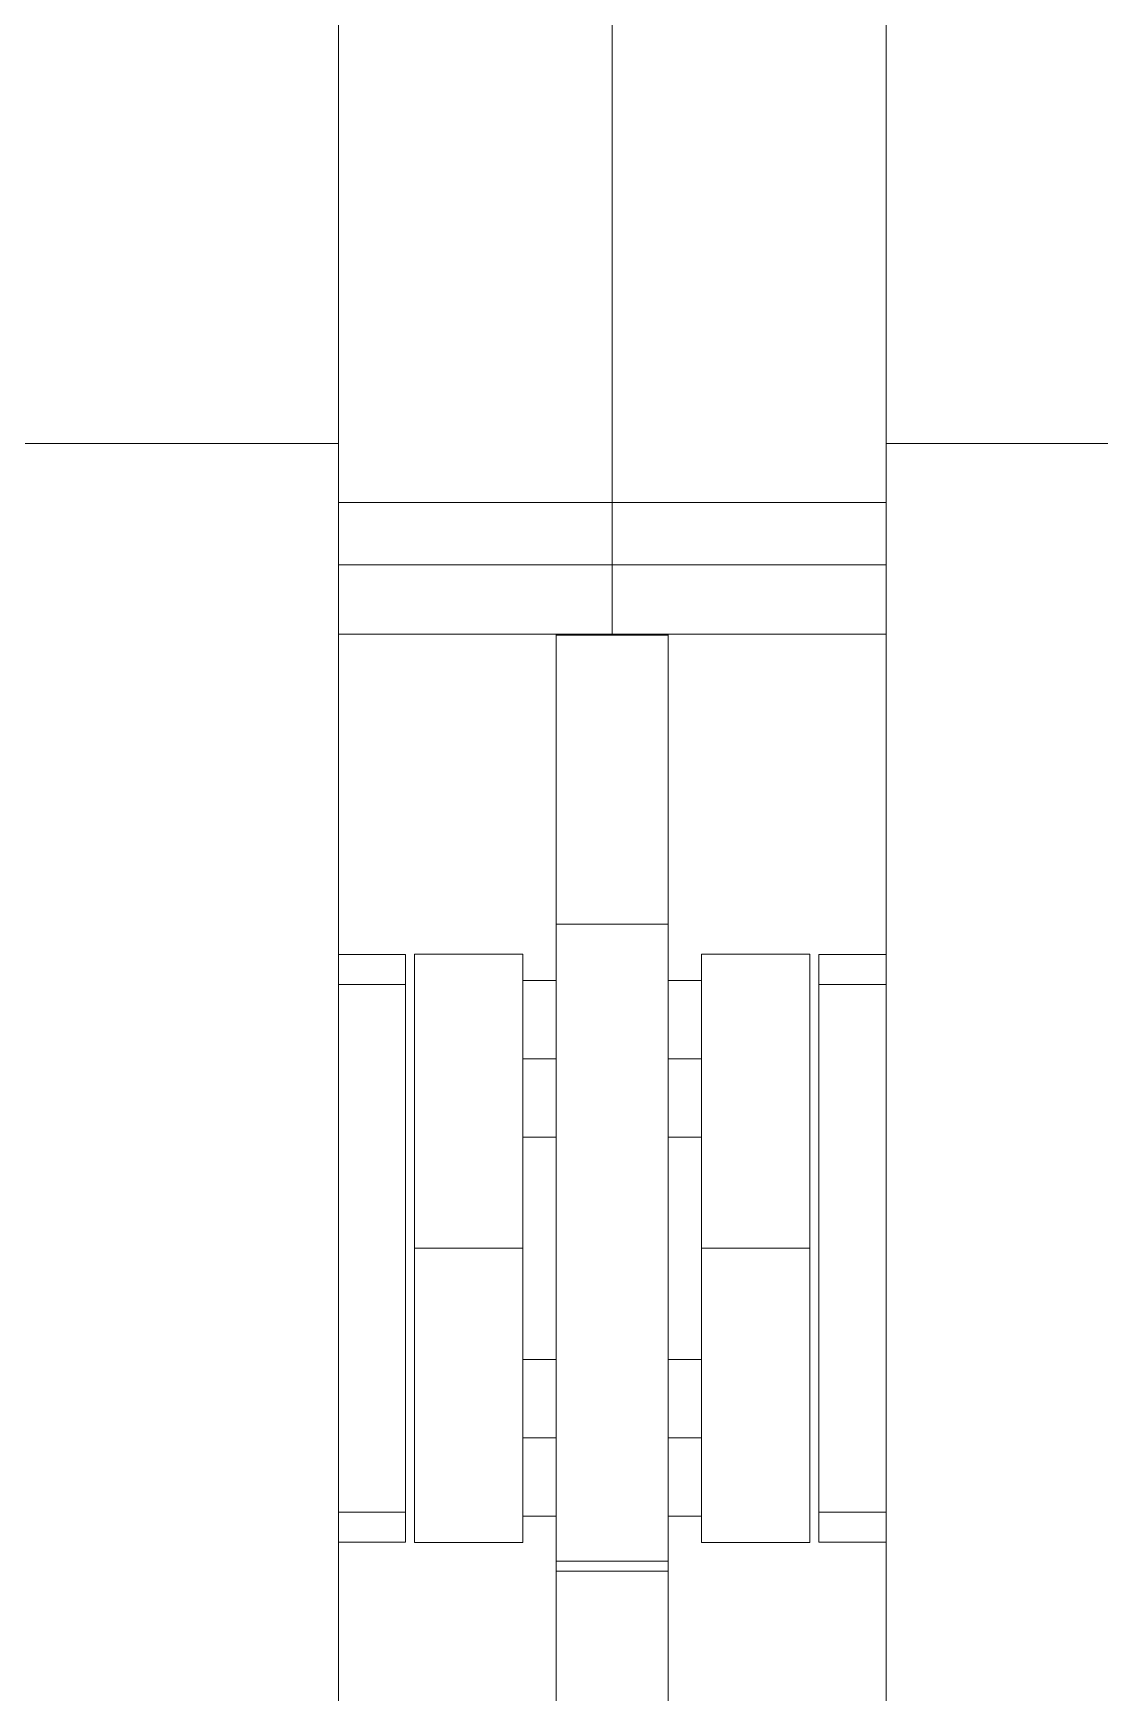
# Model space of a CAD drawing. Header units: millimetres. Extents: x -46169 to 237885, y -84465 to 18123.
# Drawn here: x 116037.9 to 116133.4, y -80615.1 to -80466.6 of the extents above; entities that cross this region are included whole.
import ezdxf

# ---------------------------------------------------------------- set-up
doc = ezdxf.new("R2010")
doc.units = ezdxf.units.MM
doc.header["$MEASUREMENT"] = 0
doc.linetypes.add('Wipeout_Contour', pattern=[1000, 0, -1000])
doc.layers.add('New_A-20-M_Floor_Slab', color=7, linetype='Continuous')
doc.layers.add('New_A-35-M_FFE_Fixed', color=7, linetype='Continuous')
doc.layers.add('New_A-35-M_FFE_Fixed_Pen_No__1', color=7, linetype='Continuous', lineweight=13)

# ---------------------------------------------------------------- blocks, each defined once
blk = doc.blocks.new('Section Elem_7_2', base_point=(64459.15, -84332.61))
at = {"color": 254, "linetype": 'Wipeout_Contour', "lineweight": 0, "ltscale": 2260799.357389197}
blk.add_wipeout([(116065.23, -80601.62), (116065.23, -80615.11), (116084.73, -80615.11), (116084.73, -80599.29), (116081.73, -80599.29), (116081.73, -80601.65), (116072.05, -80601.65), (116072.05, -80549.01), (116081.73, -80549.01), (116081.73, -80551.38), (116084.73, -80551.38), (116084.73, -80520.4), (116065.23, -80520.4), (116065.23, -80549.04), (116071.23, -80549.04), (116071.23, -80601.62)], dxfattribs=at).dxf.layer = 'New_A-20-M_Floor_Slab'
at = {"color": 254, "linetype": 'Wipeout_Contour', "lineweight": 0, "ltscale": 565271.187154}
blk.add_wipeout([(116097.73, -80565.38), (116094.73, -80565.38), (116094.73, -80585.29), (116097.73, -80585.29)], dxfattribs=at).dxf.layer = 'New_A-20-M_Floor_Slab'
at = {"color": 254, "linetype": 'Wipeout_Contour', "lineweight": 0, "ltscale": 2261165.874313454}
blk.add_wipeout([(116094.73, -80520.4), (116094.73, -80551.38), (116097.73, -80551.38), (116097.73, -80549.01), (116107.42, -80549.01), (116107.42, -80601.65), (116097.73, -80601.65), (116097.73, -80599.29), (116094.73, -80599.29), (116094.73, -80615.11), (116114.23, -80615.11), (116114.23, -80601.62), (116108.23, -80601.62), (116108.23, -80549.04), (116114.23, -80549.04), (116114.23, -80520.4)], dxfattribs=at).dxf.layer = 'New_A-20-M_Floor_Slab'
at = {"color": 254, "linetype": 'Wipeout_Contour', "lineweight": 0, "ltscale": 565228.468243}
blk.add_wipeout([(116081.73, -80565.38), (116081.73, -80585.29), (116084.73, -80585.29), (116084.73, -80565.38)], dxfattribs=at).dxf.layer = 'New_A-20-M_Floor_Slab'
blk = doc.blocks.new('Section Elem_11_2', base_point=(64459.15, -84332.61))
at = {"color": 254, "linetype": 'Wipeout_Contour', "lineweight": 0, "ltscale": 848808.046968}
blk.add_wipeout([(116114.23, -80346.96), (116114.23, -80503.33), (116144.23, -80503.33), (116585.23, -80503.33), (116615.23, -80503.33), (116615.23, -80346.96)], dxfattribs=at).dxf.layer = 'New_A-35-M_FFE_Fixed'
at = {"color": 254, "linetype": 'Wipeout_Contour', "lineweight": 0, "ltscale": 565130.70492}
blk.add_wipeout([(116094.73, -80525.7), (116094.73, -80520.48), (116084.73, -80520.48), (116084.73, -80525.7)], dxfattribs=at).dxf.layer = 'New_A-35-M_FFE_Fixed'
at = {"color": 254, "linetype": 'Wipeout_Contour', "lineweight": 0, "ltscale": 565189.795772}
blk.add_wipeout([(116094.73, -80549.83), (116094.73, -80548.19), (116084.73, -80548.19), (116084.73, -80549.83)], dxfattribs=at).dxf.layer = 'New_A-35-M_FFE_Fixed'
at = {"color": 254, "linetype": 'Wipeout_Contour', "lineweight": 0, "ltscale": 565234.297584}
blk.add_wipeout([(116097.73, -80551.02), (116107.42, -80551.02), (116107.42, -80549.01), (116097.73, -80549.01)], dxfattribs=at).dxf.layer = 'New_A-35-M_FFE_Fixed'
at = {"color": 254, "linetype": 'Wipeout_Contour', "lineweight": 0, "ltscale": 565264.170904}
blk.add_wipeout([(116108.23, -80551.72), (116114.23, -80551.72), (116114.23, -80549.56), (116108.23, -80549.56)], dxfattribs=at).dxf.layer = 'New_A-35-M_FFE_Fixed'
at = {"color": 254, "linetype": 'Wipeout_Contour', "lineweight": 0, "ltscale": 565209.330655}
blk.add_wipeout([(116094.73, -80561.63), (116094.73, -80553.51), (116084.73, -80553.51), (116084.73, -80561.63)], dxfattribs=at).dxf.layer = 'New_A-35-M_FFE_Fixed'
at = {"color": 254, "linetype": 'Wipeout_Contour', "lineweight": 0, "ltscale": 565280.546819}
blk.add_wipeout([(116097.73, -80565.26), (116097.73, -80575.33), (116107.42, -80575.33), (116107.42, -80565.26)], dxfattribs=at).dxf.layer = 'New_A-35-M_FFE_Fixed'
at = {"color": 254, "linetype": 'Wipeout_Contour', "lineweight": 0, "ltscale": 565349.777732}
blk.add_wipeout([(116107.42, -80599.65), (116097.73, -80599.65), (116097.73, -80601.65), (116107.42, -80601.65)], dxfattribs=at).dxf.layer = 'New_A-35-M_FFE_Fixed'
at = {"color": 254, "linetype": 'Wipeout_Contour', "lineweight": 0, "ltscale": 565379.847945}
blk.add_wipeout([(116114.23, -80601.11), (116108.23, -80601.11), (116108.23, -80601.62), (116114.23, -80601.62)], dxfattribs=at).dxf.layer = 'New_A-35-M_FFE_Fixed'
at = {"color": 254, "linetype": 'Wipeout_Contour', "lineweight": 0, "ltscale": 565314.71326}
blk.add_wipeout([(116084.73, -80603.32), (116084.73, -80604.23), (116094.73, -80604.23), (116094.73, -80603.32)], dxfattribs=at).dxf.layer = 'New_A-35-M_FFE_Fixed'
at = {"color": 254, "linetype": 'Wipeout_Contour', "lineweight": 0, "ltscale": 565322.120168}
blk.add_wipeout([(116094.73, -80607.94), (116094.73, -80606.1), (116084.73, -80606.1), (116084.73, -80607.94)], dxfattribs=at).dxf.layer = 'New_A-35-M_FFE_Fixed'
at = {"color": 254, "linetype": 'Wipeout_Contour', "lineweight": 0, "ltscale": 565334.362645}
blk.add_wipeout([(116094.73, -80611.52), (116084.73, -80611.52), (116084.73, -80613.26), (116094.73, -80613.26)], dxfattribs=at).dxf.layer = 'New_A-35-M_FFE_Fixed'
at = {"color": 254, "linetype": 'Wipeout_Contour', "lineweight": 0, "ltscale": 565342.142939}
blk.add_wipeout([(116094.73, -80616.64), (116094.73, -80614.96), (116084.73, -80614.96), (116084.73, -80616.64)], dxfattribs=at).dxf.layer = 'New_A-35-M_FFE_Fixed'
at = {"layer": 'New_A-35-M_FFE_Fixed_Pen_No__1', "linetype": 'Continuous'}
for p, q in [((116107.42, -80549.01), (116097.73, -80549.01)), ((116107.42, -80601.65), (116097.73, -80601.65))]:
    blk.add_line(p, q, dxfattribs=at)
at = {"color": 254, "linetype": 'Wipeout_Contour', "lineweight": 0, "ltscale": 565066.09938}
blk.add_wipeout([(116114.23, -80473.58), (116089.73, -80473.58), (116089.73, -80480.58), (116114.23, -80480.58)], dxfattribs=at).dxf.layer = 'New_A-35-M_FFE_Fixed'
at = {"color": 254, "linetype": 'Wipeout_Contour', "lineweight": 0, "ltscale": 565098.060009}
blk.add_wipeout([(116089.73, -80494.61), (116114.23, -80494.61), (116114.23, -80487.59), (116089.73, -80487.59)], dxfattribs=at).dxf.layer = 'New_A-35-M_FFE_Fixed'
at = {"color": 254, "linetype": 'Wipeout_Contour', "lineweight": 0, "ltscale": 706405.519079}
blk.add_wipeout([(116089.73, -80520.4), (116084.73, -80520.4), (116084.73, -80520.48), (116094.73, -80520.48), (116094.73, -80520.4)], dxfattribs=at).dxf.layer = 'New_A-35-M_FFE_Fixed'
at = {"color": 254, "linetype": 'Wipeout_Contour', "lineweight": 0, "ltscale": 565142.273589}
blk.add_wipeout([(116094.73, -80525.7), (116084.73, -80525.7), (116084.73, -80530.63), (116094.73, -80530.63)], dxfattribs=at).dxf.layer = 'New_A-35-M_FFE_Fixed'
at = {"color": 254, "linetype": 'Wipeout_Contour', "lineweight": 0, "ltscale": 565261.122427}
blk.add_wipeout([(116114.23, -80549.04), (116108.23, -80549.04), (116108.23, -80549.56), (116114.23, -80549.56)], dxfattribs=at).dxf.layer = 'New_A-35-M_FFE_Fixed'
at = {"color": 254, "linetype": 'Wipeout_Contour', "lineweight": 0, "ltscale": 565243.086343}
blk.add_wipeout([(116097.73, -80556.72), (116107.42, -80556.72), (116107.42, -80551.02), (116097.73, -80551.02)], dxfattribs=at).dxf.layer = 'New_A-35-M_FFE_Fixed'
at = {"color": 254, "linetype": 'Wipeout_Contour', "lineweight": 0, "ltscale": 565229.845709}
blk.add_wipeout([(116094.73, -80571.51), (116094.73, -80561.63), (116084.73, -80561.63), (116084.73, -80571.51)], dxfattribs=at).dxf.layer = 'New_A-35-M_FFE_Fixed'
at = {"color": 254, "linetype": 'Wipeout_Contour', "lineweight": 0, "ltscale": 565340.985686}
blk.add_wipeout([(116107.42, -80593.94), (116097.73, -80593.94), (116097.73, -80599.65), (116107.42, -80599.65)], dxfattribs=at).dxf.layer = 'New_A-35-M_FFE_Fixed'
at = {"color": 254, "linetype": 'Wipeout_Contour', "lineweight": 0, "ltscale": 565308.588609}
blk.add_wipeout([(116094.73, -80598.86), (116084.73, -80598.86), (116084.73, -80603.32), (116094.73, -80603.32)], dxfattribs=at).dxf.layer = 'New_A-35-M_FFE_Fixed'
at = {"color": 254, "linetype": 'Wipeout_Contour', "lineweight": 0, "ltscale": 565376.798203}
blk.add_wipeout([(116114.23, -80598.94), (116108.23, -80598.94), (116108.23, -80601.11), (116114.23, -80601.11)], dxfattribs=at).dxf.layer = 'New_A-35-M_FFE_Fixed'
at = {"color": 254, "linetype": 'Wipeout_Contour', "lineweight": 0, "ltscale": 565317.886995}
blk.add_wipeout([(116094.73, -80604.23), (116084.73, -80604.23), (116084.73, -80606.1), (116094.73, -80606.1)], dxfattribs=at).dxf.layer = 'New_A-35-M_FFE_Fixed'
at = {"color": 254, "linetype": 'Wipeout_Contour', "lineweight": 0, "ltscale": 565330.358043}
blk.add_wipeout([(116084.73, -80611.52), (116094.73, -80611.52), (116094.73, -80609.75), (116084.73, -80609.75)], dxfattribs=at).dxf.layer = 'New_A-35-M_FFE_Fixed'
at = {"color": 254, "linetype": 'Wipeout_Contour', "lineweight": 0, "ltscale": 565338.29096}
blk.add_wipeout([(116084.73, -80614.96), (116094.73, -80614.96), (116094.73, -80613.26), (116084.73, -80613.26)], dxfattribs=at).dxf.layer = 'New_A-35-M_FFE_Fixed'
at = {"layer": 'New_A-35-M_FFE_Fixed_Pen_No__1', "linetype": 'Continuous'}
for p, q in [((116107.42, -80551.02), (116107.42, -80549.01)), ((116108.23, -80549.56), (116108.23, -80549.04)), ((116107.42, -80601.65), (116107.42, -80599.65)), ((116108.23, -80601.62), (116108.23, -80601.11))]:
    blk.add_line(p, q, dxfattribs=at)
at = {"color": 254, "linetype": 'Wipeout_Contour', "lineweight": 0, "ltscale": 565050.200706}
blk.add_wipeout([(116089.73, -80466.62), (116089.73, -80473.58), (116114.23, -80473.58), (116114.23, -80466.62)], dxfattribs=at).dxf.layer = 'New_A-35-M_FFE_Fixed'
at = {"color": 254, "linetype": 'Wipeout_Contour', "lineweight": 0, "ltscale": 565082.064082}
blk.add_wipeout([(116089.73, -80480.58), (116089.73, -80487.59), (116114.23, -80487.59), (116114.23, -80480.58)], dxfattribs=at).dxf.layer = 'New_A-35-M_FFE_Fixed'
at = {"color": 254, "linetype": 'Wipeout_Contour', "lineweight": 0, "ltscale": 565114.05231}
blk.add_wipeout([(116089.73, -80501.63), (116114.23, -80501.63), (116114.23, -80494.61), (116089.73, -80494.61)], dxfattribs=at).dxf.layer = 'New_A-35-M_FFE_Fixed'
at = {"color": 254, "linetype": 'Wipeout_Contour', "lineweight": 0, "ltscale": 565152.980427}
blk.add_wipeout([(116094.73, -80535.1), (116094.73, -80530.63), (116084.73, -80530.63), (116084.73, -80535.1)], dxfattribs=at).dxf.layer = 'New_A-35-M_FFE_Fixed'
at = {"color": 254, "linetype": 'Wipeout_Contour', "lineweight": 0, "ltscale": 565217.163601}
blk.add_wipeout([(116094.73, -80551.38), (116094.73, -80551.91), (116097.73, -80551.91), (116097.73, -80551.38)], dxfattribs=at).dxf.layer = 'New_A-35-M_FFE_Fixed'
at = {"color": 254, "linetype": 'Wipeout_Contour', "lineweight": 0, "ltscale": 565320.484192}
blk.add_wipeout([(116108.23, -80551.72), (116108.23, -80598.94), (116114.23, -80598.94), (116114.23, -80551.72)], dxfattribs=at).dxf.layer = 'New_A-35-M_FFE_Fixed'
at = {"color": 254, "linetype": 'Wipeout_Contour', "lineweight": 0, "ltscale": 565259.326559}
blk.add_wipeout([(116097.73, -80556.72), (116097.73, -80565.26), (116107.42, -80565.26), (116107.42, -80556.72)], dxfattribs=at).dxf.layer = 'New_A-35-M_FFE_Fixed'
at = {"color": 254, "linetype": 'Wipeout_Contour', "lineweight": 0, "ltscale": 565252.918854}
blk.add_wipeout([(116094.73, -80581.87), (116094.73, -80571.51), (116084.73, -80571.51), (116084.73, -80581.87)], dxfattribs=at).dxf.layer = 'New_A-35-M_FFE_Fixed'
at = {"color": 254, "linetype": 'Wipeout_Contour', "lineweight": 0, "ltscale": 565324.740808}
blk.add_wipeout([(116097.73, -80585.4), (116097.73, -80593.94), (116107.42, -80593.94), (116107.42, -80585.4)], dxfattribs=at).dxf.layer = 'New_A-35-M_FFE_Fixed'
at = {"color": 254, "linetype": 'Wipeout_Contour', "lineweight": 0, "ltscale": 565294.981823}
blk.add_wipeout([(116084.73, -80598.86), (116094.73, -80598.86), (116094.73, -80591.39), (116084.73, -80591.39)], dxfattribs=at).dxf.layer = 'New_A-35-M_FFE_Fixed'
at = {"color": 254, "linetype": 'Wipeout_Contour', "lineweight": 0, "ltscale": 565326.277201}
blk.add_wipeout([(116094.73, -80607.94), (116084.73, -80607.94), (116084.73, -80609.75), (116094.73, -80609.75)], dxfattribs=at).dxf.layer = 'New_A-35-M_FFE_Fixed'
at = {"layer": 'New_A-35-M_FFE_Fixed_Pen_No__1', "linetype": 'Continuous'}
for p, q in [((116097.73, -80551.02), (116097.73, -80549.01)), ((116108.23, -80551.72), (116108.23, -80549.56)), ((116107.42, -80556.72), (116107.42, -80551.02)), ((116108.23, -80598.94), (116108.23, -80551.72)), ((116107.42, -80565.26), (116107.42, -80556.72)), ((116107.42, -80599.65), (116107.42, -80593.94)), ((116108.23, -80601.11), (116108.23, -80598.94))]:
    blk.add_line(p, q, dxfattribs=at)
at = {"color": 254, "linetype": 'Wipeout_Contour', "lineweight": 0, "ltscale": 565379.683616}
blk.add_wipeout([(116114.23, -80503.33), (116114.23, -80647.33), (116144.23, -80647.33), (116144.23, -80503.33)], dxfattribs=at).dxf.layer = 'New_A-35-M_FFE_Fixed'
at = {"color": 254, "linetype": 'Wipeout_Contour', "lineweight": 0, "ltscale": 565162.483125}
blk.add_wipeout([(116094.73, -80535.1), (116084.73, -80535.1), (116084.73, -80538.96), (116094.73, -80538.96)], dxfattribs=at).dxf.layer = 'New_A-35-M_FFE_Fixed'
at = {"color": 254, "linetype": 'Wipeout_Contour', "lineweight": 0, "ltscale": 565219.501144}
blk.add_wipeout([(116094.73, -80551.91), (116094.73, -80553.43), (116097.73, -80553.43), (116097.73, -80551.91)], dxfattribs=at).dxf.layer = 'New_A-35-M_FFE_Fixed'
at = {"color": 254, "linetype": 'Wipeout_Contour', "lineweight": 0, "ltscale": 565235.572597}
blk.add_wipeout([(116094.73, -80561.05), (116097.73, -80561.05), (116097.73, -80558.38), (116094.73, -80558.38)], dxfattribs=at).dxf.layer = 'New_A-35-M_FFE_Fixed'
at = {"color": 254, "linetype": 'Wipeout_Contour', "lineweight": 0, "ltscale": 706560.909679}
blk.add_wipeout([(116094.73, -80565.38), (116097.73, -80565.38), (116097.73, -80565.26), (116097.73, -80564.84), (116094.73, -80564.84)], dxfattribs=at).dxf.layer = 'New_A-35-M_FFE_Fixed'
at = {"color": 254, "linetype": 'Wipeout_Contour', "lineweight": 0, "ltscale": 565303.517249}
blk.add_wipeout([(116097.73, -80575.33), (116097.73, -80585.4), (116107.42, -80585.4), (116107.42, -80575.33)], dxfattribs=at).dxf.layer = 'New_A-35-M_FFE_Fixed'
at = {"color": 254, "linetype": 'Wipeout_Contour', "lineweight": 0, "ltscale": 565275.598268}
blk.add_wipeout([(116084.73, -80591.39), (116094.73, -80591.39), (116094.73, -80581.87), (116084.73, -80581.87)], dxfattribs=at).dxf.layer = 'New_A-35-M_FFE_Fixed'
at = {"color": 254, "linetype": 'Wipeout_Contour', "lineweight": 0, "ltscale": 706642.211965}
blk.add_wipeout([(116097.73, -80592.29), (116094.73, -80592.29), (116094.73, -80594.97), (116097.73, -80594.97), (116097.73, -80593.94)], dxfattribs=at).dxf.layer = 'New_A-35-M_FFE_Fixed'
at = {"color": 254, "linetype": 'Wipeout_Contour', "lineweight": 0, "ltscale": 565325.219175}
blk.add_wipeout([(116094.73, -80598.75), (116094.73, -80599.29), (116097.73, -80599.29), (116097.73, -80598.75)], dxfattribs=at).dxf.layer = 'New_A-35-M_FFE_Fixed'
at = {"layer": 'New_A-35-M_FFE_Fixed_Pen_No__1', "linetype": 'Continuous'}
for p, q in [((116114.23, -80549.04), (116108.23, -80549.04)), ((116097.73, -80551.38), (116094.73, -80551.38)), ((116114.23, -80551.72), (116108.23, -80551.72)), ((116107.42, -80575.33), (116107.42, -80565.26)), ((116107.42, -80575.33), (116097.73, -80575.33)), ((116107.42, -80585.4), (116107.42, -80575.33)), ((116107.42, -80593.94), (116107.42, -80585.4)), ((116097.73, -80601.65), (116097.73, -80599.65)), ((116114.23, -80598.94), (116108.23, -80598.94)), ((116114.23, -80601.62), (116108.23, -80601.62))]:
    blk.add_line(p, q, dxfattribs=at)
at = {"color": 254, "linetype": 'Wipeout_Contour', "lineweight": 0, "ltscale": 565130.006136}
blk.add_wipeout([(116089.73, -80501.63), (116089.73, -80508.61), (116114.23, -80508.61), (116114.23, -80501.63)], dxfattribs=at).dxf.layer = 'New_A-35-M_FFE_Fixed'
at = {"color": 254, "linetype": 'Wipeout_Contour', "lineweight": 0, "ltscale": 565143.394006}
blk.add_wipeout([(116089.73, -80511.45), (116114.23, -80511.45), (116114.23, -80510.54), (116089.73, -80510.54)], dxfattribs=at).dxf.layer = 'New_A-35-M_FFE_Fixed'
at = {"color": 254, "linetype": 'Wipeout_Contour', "lineweight": 0, "ltscale": 565157.744739}
blk.add_wipeout([(116089.73, -80520.4), (116114.23, -80520.4), (116114.23, -80514.18), (116089.73, -80514.18)], dxfattribs=at).dxf.layer = 'New_A-35-M_FFE_Fixed'
at = {"color": 254, "linetype": 'Wipeout_Contour', "lineweight": 0, "ltscale": 565170.477839}
blk.add_wipeout([(116084.73, -80538.96), (116084.73, -80542.11), (116094.73, -80542.11), (116094.73, -80538.96)], dxfattribs=at).dxf.layer = 'New_A-35-M_FFE_Fixed'
at = {"color": 254, "linetype": 'Wipeout_Contour', "lineweight": 0, "ltscale": 565223.820444}
blk.add_wipeout([(116094.73, -80553.43), (116094.73, -80555.7), (116097.73, -80555.7), (116097.73, -80553.43)], dxfattribs=at).dxf.layer = 'New_A-35-M_FFE_Fixed'
at = {"color": 254, "linetype": 'Wipeout_Contour', "lineweight": 0, "ltscale": 565245.535908}
blk.add_wipeout([(116094.73, -80563.33), (116094.73, -80564.84), (116097.73, -80564.84), (116097.73, -80563.33)], dxfattribs=at).dxf.layer = 'New_A-35-M_FFE_Fixed'
at = {"color": 254, "linetype": 'Wipeout_Contour', "lineweight": 0, "ltscale": 706618.701014}
blk.add_wipeout([(116097.73, -80585.29), (116094.73, -80585.29), (116094.73, -80585.82), (116097.73, -80585.82), (116097.73, -80585.4)], dxfattribs=at).dxf.layer = 'New_A-35-M_FFE_Fixed'
at = {"color": 254, "linetype": 'Wipeout_Contour', "lineweight": 0, "ltscale": 706654.166051}
blk.add_wipeout([(116094.73, -80597.24), (116094.73, -80598.75), (116097.73, -80598.75), (116097.73, -80597.72), (116097.73, -80597.24)], dxfattribs=at).dxf.layer = 'New_A-35-M_FFE_Fixed'
at = {"layer": 'New_A-35-M_FFE_Fixed_Pen_No__1', "linetype": 'Continuous'}
for p, q in [((116114.23, -80503.33), (116114.23, -80346.96)), ((116144.23, -80503.33), (116114.23, -80503.33)), ((116114.23, -80520.4), (116089.73, -80520.4)), ((116097.73, -80565.38), (116094.73, -80565.38)), ((116097.73, -80575.33), (116097.73, -80565.26)), ((116097.73, -80599.29), (116094.73, -80599.29))]:
    blk.add_line(p, q, dxfattribs=at)
at = {"color": 254, "linetype": 'Wipeout_Contour', "lineweight": 0, "ltscale": 565139.074503}
blk.add_wipeout([(116089.73, -80509.58), (116114.23, -80509.58), (116114.23, -80508.61), (116089.73, -80508.61)], dxfattribs=at).dxf.layer = 'New_A-35-M_FFE_Fixed'
at = {"color": 254, "linetype": 'Wipeout_Contour', "lineweight": 0, "ltscale": 565150.394604}
blk.add_wipeout([(116089.73, -80514.18), (116114.23, -80514.18), (116114.23, -80513.95), (116089.73, -80513.95)], dxfattribs=at).dxf.layer = 'New_A-35-M_FFE_Fixed'
at = {"color": 254, "linetype": 'Wipeout_Contour', "lineweight": 0, "ltscale": 565176.708918}
blk.add_wipeout([(116094.73, -80544.43), (116094.73, -80542.11), (116084.73, -80542.11), (116084.73, -80544.43)], dxfattribs=at).dxf.layer = 'New_A-35-M_FFE_Fixed'
at = {"color": 254, "linetype": 'Wipeout_Contour', "lineweight": 0, "ltscale": 706537.404397}
blk.add_wipeout([(116094.73, -80555.7), (116094.73, -80558.38), (116097.73, -80558.38), (116097.73, -80556.72), (116097.73, -80555.7)], dxfattribs=at).dxf.layer = 'New_A-35-M_FFE_Fixed'
at = {"color": 254, "linetype": 'Wipeout_Contour', "lineweight": 0, "ltscale": 565241.216317}
blk.add_wipeout([(116094.73, -80563.33), (116097.73, -80563.33), (116097.73, -80561.05), (116094.73, -80561.05)], dxfattribs=at).dxf.layer = 'New_A-35-M_FFE_Fixed'
at = {"color": 254, "linetype": 'Wipeout_Contour', "lineweight": 0, "ltscale": 565296.838682}
blk.add_wipeout([(116097.73, -80585.82), (116094.73, -80585.82), (116094.73, -80587.34), (116097.73, -80587.34)], dxfattribs=at).dxf.layer = 'New_A-35-M_FFE_Fixed'
at = {"color": 254, "linetype": 'Wipeout_Contour', "lineweight": 0, "ltscale": 565318.559921}
blk.add_wipeout([(116094.73, -80594.97), (116094.73, -80597.24), (116097.73, -80597.24), (116097.73, -80594.97)], dxfattribs=at).dxf.layer = 'New_A-35-M_FFE_Fixed'
at = {"layer": 'New_A-35-M_FFE_Fixed_Pen_No__1', "linetype": 'Continuous'}
for p, q in [((116114.23, -80508.61), (116089.73, -80508.61)), ((116097.73, -80556.72), (116097.73, -80551.02)), ((116097.73, -80565.26), (116097.73, -80556.72)), ((116097.73, -80558.38), (116094.73, -80558.38)), ((116097.73, -80585.4), (116097.73, -80575.33)), ((116097.73, -80585.29), (116094.73, -80585.29)), ((116097.73, -80599.65), (116097.73, -80593.94))]:
    blk.add_line(p, q, dxfattribs=at)
at = {"color": 254, "linetype": 'Wipeout_Contour', "lineweight": 0, "ltscale": 565141.270108}
blk.add_wipeout([(116089.73, -80510.54), (116114.23, -80510.54), (116114.23, -80509.58), (116089.73, -80509.58)], dxfattribs=at).dxf.layer = 'New_A-35-M_FFE_Fixed'
at = {"color": 254, "linetype": 'Wipeout_Contour', "lineweight": 0, "ltscale": 565148.56693}
blk.add_wipeout([(116089.73, -80513.55), (116114.23, -80513.55), (116114.23, -80512.98), (116089.73, -80512.98)], dxfattribs=at).dxf.layer = 'New_A-35-M_FFE_Fixed'
at = {"color": 254, "linetype": 'Wipeout_Contour', "lineweight": 0, "ltscale": 565180.977093}
blk.add_wipeout([(116094.73, -80545.85), (116094.73, -80544.43), (116084.73, -80544.43), (116084.73, -80545.85)], dxfattribs=at).dxf.layer = 'New_A-35-M_FFE_Fixed'
at = {"color": 254, "linetype": 'Wipeout_Contour', "lineweight": 0, "ltscale": 565301.159175}
blk.add_wipeout([(116097.73, -80587.34), (116094.73, -80587.34), (116094.73, -80589.61), (116097.73, -80589.61)], dxfattribs=at).dxf.layer = 'New_A-35-M_FFE_Fixed'
at = {"color": 254, "linetype": 'Wipeout_Contour', "lineweight": 0, "ltscale": 565147.112443}
blk.add_wipeout([(116089.73, -80512.98), (116114.23, -80512.98), (116114.23, -80512.27), (116089.73, -80512.27)], dxfattribs=at).dxf.layer = 'New_A-35-M_FFE_Fixed'
at = {"color": 254, "linetype": 'Wipeout_Contour', "lineweight": 0, "ltscale": 565183.145861}
blk.add_wipeout([(116094.73, -80545.85), (116084.73, -80545.85), (116084.73, -80546.33), (116094.73, -80546.33)], dxfattribs=at).dxf.layer = 'New_A-35-M_FFE_Fixed'
at = {"color": 254, "linetype": 'Wipeout_Contour', "lineweight": 0, "ltscale": 565306.804267}
blk.add_wipeout([(116094.73, -80592.29), (116097.73, -80592.29), (116097.73, -80589.61), (116094.73, -80589.61)], dxfattribs=at).dxf.layer = 'New_A-35-M_FFE_Fixed'
at = {"layer": 'New_A-35-M_FFE_Fixed_Pen_No__1', "linetype": 'Continuous'}
for p, q in [((116097.73, -80593.94), (116097.73, -80585.4)), ((116097.73, -80592.29), (116094.73, -80592.29))]:
    blk.add_line(p, q, dxfattribs=at)
at = {"color": 254, "linetype": 'Wipeout_Contour', "lineweight": 0, "ltscale": 565145.366211}
blk.add_wipeout([(116089.73, -80512.27), (116114.23, -80512.27), (116114.23, -80511.45), (116089.73, -80511.45)], dxfattribs=at).dxf.layer = 'New_A-35-M_FFE_Fixed'
at = {"color": 254, "linetype": 'Wipeout_Contour', "lineweight": 0, "ltscale": 565149.674893}
blk.add_wipeout([(116089.73, -80513.95), (116114.23, -80513.95), (116114.23, -80513.55), (116089.73, -80513.55)], dxfattribs=at).dxf.layer = 'New_A-35-M_FFE_Fixed'
at = {"color": 254, "linetype": 'Wipeout_Contour', "lineweight": 0, "ltscale": 565185.80755}
blk.add_wipeout([(116084.73, -80546.33), (116084.73, -80548.19), (116094.73, -80548.19), (116094.73, -80546.33)], dxfattribs=at).dxf.layer = 'New_A-35-M_FFE_Fixed'
at = {"layer": 'New_A-35-M_FFE_Fixed_Pen_No__1', "linetype": 'Continuous'}
for p, q in [((116114.23, -80647.33), (116114.23, -80503.33)), ((116114.23, -80514.18), (116089.73, -80514.18))]:
    blk.add_line(p, q, dxfattribs=at)
blk = doc.blocks.new('Section Elem_14_2', base_point=(64459.15, -84332.61))
at = {"layer": 'New_A-35-M_FFE_Fixed_Pen_No__1', "linetype": 'Continuous'}
for p, q in [((116094.73, -80520.48), (116094.73, -80520.4)), ((116094.73, -80525.7), (116094.73, -80520.48)), ((116084.73, -80530.63), (116084.73, -80525.7)), ((116094.73, -80530.63), (116094.73, -80525.7)), ((116084.73, -80535.1), (116084.73, -80530.63)), ((116094.73, -80535.1), (116094.73, -80530.63)), ((116084.73, -80538.96), (116084.73, -80535.1)), ((116094.73, -80538.96), (116094.73, -80535.1)), ((116084.73, -80542.11), (116084.73, -80538.96)), ((116094.73, -80542.11), (116094.73, -80538.96)), ((116084.73, -80544.43), (116084.73, -80542.11)), ((116094.73, -80544.43), (116094.73, -80542.11)), ((116084.73, -80545.85), (116084.73, -80544.43)), ((116094.73, -80545.85), (116094.73, -80544.43)), ((116084.73, -80546.33), (116084.73, -80545.85)), ((116094.73, -80546.33), (116094.73, -80545.85)), ((116084.73, -80548.19), (116084.73, -80546.33)), ((116084.73, -80546.33), (116094.73, -80546.33)), ((116094.73, -80548.19), (116094.73, -80546.33)), ((116094.73, -80571.51), (116094.73, -80561.63)), ((116084.73, -80581.87), (116084.73, -80571.51)), ((116094.73, -80581.87), (116094.73, -80571.51)), ((116094.73, -80591.39), (116094.73, -80581.87)), ((116094.73, -80598.86), (116094.73, -80591.39)), ((116094.73, -80603.32), (116094.73, -80598.86)), ((116084.73, -80604.23), (116084.73, -80603.32)), ((116084.73, -80603.32), (116094.73, -80603.32)), ((116094.73, -80604.23), (116094.73, -80603.32)), ((116084.73, -80604.23), (116094.73, -80604.23)), ((116084.73, -80606.1), (116084.73, -80604.23)), ((116094.73, -80606.1), (116094.73, -80604.23)), ((116084.73, -80607.94), (116084.73, -80606.1)), ((116094.73, -80607.94), (116094.73, -80606.1)), ((116084.73, -80609.75), (116084.73, -80607.94)), ((116094.73, -80609.75), (116094.73, -80607.94)), ((116084.73, -80611.52), (116084.73, -80609.75)), ((116094.73, -80611.52), (116094.73, -80609.75)), ((116084.73, -80613.26), (116084.73, -80611.52)), ((116094.73, -80613.26), (116094.73, -80611.52)), ((116084.73, -80614.96), (116084.73, -80613.26)), ((116094.73, -80614.96), (116094.73, -80613.26)), ((116084.73, -80616.64), (116084.73, -80614.96)), ((116094.73, -80616.64), (116094.73, -80614.96))]:
    blk.add_line(p, q, dxfattribs=at)
at = {"color": 254, "linetype": 'Wipeout_Contour', "lineweight": 0, "ltscale": 846095.710026}
blk.add_wipeout([(116065.23, -80346.96), (115564.23, -80346.96), (115564.23, -80503.33), (115594.23, -80503.33), (116035.23, -80503.33), (116065.23, -80503.33)], dxfattribs=at).dxf.layer = 'New_A-35-M_FFE_Fixed'
at = {"color": 254, "linetype": 'Wipeout_Contour', "lineweight": 0, "ltscale": 565149.880668}
blk.add_wipeout([(116072.05, -80549.01), (116072.05, -80551.02), (116081.73, -80551.02), (116081.73, -80549.01)], dxfattribs=at).dxf.layer = 'New_A-35-M_FFE_Fixed'
at = {"color": 254, "linetype": 'Wipeout_Contour', "lineweight": 0, "ltscale": 565122.856726}
blk.add_wipeout([(116065.23, -80551.72), (116071.23, -80551.72), (116071.23, -80549.56), (116065.23, -80549.56)], dxfattribs=at).dxf.layer = 'New_A-35-M_FFE_Fixed'
at = {"color": 254, "linetype": 'Wipeout_Contour', "lineweight": 0, "ltscale": 565195.870539}
blk.add_wipeout([(116084.73, -80553.51), (116094.73, -80553.51), (116094.73, -80549.83), (116084.73, -80549.83)], dxfattribs=at).dxf.layer = 'New_A-35-M_FFE_Fixed'
at = {"color": 254, "linetype": 'Wipeout_Contour', "lineweight": 0, "ltscale": 565196.136811}
blk.add_wipeout([(116081.73, -80565.26), (116072.05, -80565.26), (116072.05, -80575.33), (116081.73, -80575.33)], dxfattribs=at).dxf.layer = 'New_A-35-M_FFE_Fixed'
at = {"color": 254, "linetype": 'Wipeout_Contour', "lineweight": 0, "ltscale": 565265.378062}
blk.add_wipeout([(116081.73, -80599.65), (116072.05, -80599.65), (116072.05, -80601.65), (116081.73, -80601.65)], dxfattribs=at).dxf.layer = 'New_A-35-M_FFE_Fixed'
at = {"color": 254, "linetype": 'Wipeout_Contour', "lineweight": 0, "ltscale": 565238.562688}
blk.add_wipeout([(116065.23, -80601.11), (116065.23, -80601.62), (116071.23, -80601.62), (116071.23, -80601.11)], dxfattribs=at).dxf.layer = 'New_A-35-M_FFE_Fixed'
at = {"layer": 'New_A-35-M_FFE_Fixed_Pen_No__1', "linetype": 'Continuous'}
for p, q in [((116072.05, -80549.01), (116081.73, -80549.01)), ((116094.73, -80553.51), (116094.73, -80548.19)), ((116094.73, -80561.63), (116094.73, -80553.51)), ((116072.05, -80601.65), (116081.73, -80601.65))]:
    blk.add_line(p, q, dxfattribs=at)
at = {"color": 254, "linetype": 'Wipeout_Contour', "lineweight": 0, "ltscale": 564985.559177}
blk.add_wipeout([(116065.23, -80473.58), (116065.23, -80480.58), (116089.73, -80480.58), (116089.73, -80473.58)], dxfattribs=at).dxf.layer = 'New_A-35-M_FFE_Fixed'
at = {"color": 254, "linetype": 'Wipeout_Contour', "lineweight": 0, "ltscale": 565017.524362}
blk.add_wipeout([(116089.73, -80487.59), (116065.23, -80487.59), (116065.23, -80494.61), (116089.73, -80494.61)], dxfattribs=at).dxf.layer = 'New_A-35-M_FFE_Fixed'
at = {"color": 254, "linetype": 'Wipeout_Contour', "lineweight": 0, "ltscale": 565119.807487}
blk.add_wipeout([(116065.23, -80549.04), (116065.23, -80549.56), (116071.23, -80549.56), (116071.23, -80549.04)], dxfattribs=at).dxf.layer = 'New_A-35-M_FFE_Fixed'
at = {"color": 254, "linetype": 'Wipeout_Contour', "lineweight": 0, "ltscale": 565158.67074}
blk.add_wipeout([(116072.05, -80556.72), (116081.73, -80556.72), (116081.73, -80551.02), (116072.05, -80551.02)], dxfattribs=at).dxf.layer = 'New_A-35-M_FFE_Fixed'
at = {"color": 254, "linetype": 'Wipeout_Contour', "lineweight": 0, "ltscale": 565256.584703}
blk.add_wipeout([(116081.73, -80593.94), (116072.05, -80593.94), (116072.05, -80599.65), (116081.73, -80599.65)], dxfattribs=at).dxf.layer = 'New_A-35-M_FFE_Fixed'
at = {"color": 254, "linetype": 'Wipeout_Contour', "lineweight": 0, "ltscale": 565235.512183}
blk.add_wipeout([(116065.23, -80598.94), (116065.23, -80601.11), (116071.23, -80601.11), (116071.23, -80598.94)], dxfattribs=at).dxf.layer = 'New_A-35-M_FFE_Fixed'
at = {"layer": 'New_A-35-M_FFE_Fixed_Pen_No__1', "linetype": 'Continuous'}
for p, q in [((116071.23, -80549.56), (116071.23, -80549.04)), ((116072.05, -80551.02), (116072.05, -80549.01)), ((116072.05, -80601.65), (116072.05, -80599.65)), ((116071.23, -80601.62), (116071.23, -80601.11))]:
    blk.add_line(p, q, dxfattribs=at)
at = {"color": 254, "linetype": 'Wipeout_Contour', "lineweight": 0, "ltscale": 564969.658237}
blk.add_wipeout([(116089.73, -80466.62), (116065.23, -80466.62), (116065.23, -80473.58), (116089.73, -80473.58)], dxfattribs=at).dxf.layer = 'New_A-35-M_FFE_Fixed'
at = {"color": 254, "linetype": 'Wipeout_Contour', "lineweight": 0, "ltscale": 565001.526155}
blk.add_wipeout([(116089.73, -80480.58), (116065.23, -80480.58), (116065.23, -80487.59), (116089.73, -80487.59)], dxfattribs=at).dxf.layer = 'New_A-35-M_FFE_Fixed'
at = {"color": 254, "linetype": 'Wipeout_Contour', "lineweight": 0, "ltscale": 565033.518942}
blk.add_wipeout([(116089.73, -80494.61), (116065.23, -80494.61), (116065.23, -80501.63), (116089.73, -80501.63)], dxfattribs=at).dxf.layer = 'New_A-35-M_FFE_Fixed'
at = {"color": 254, "linetype": 'Wipeout_Contour', "lineweight": 0, "ltscale": 565179.184094}
blk.add_wipeout([(116071.23, -80551.72), (116065.23, -80551.72), (116065.23, -80598.94), (116071.23, -80598.94)], dxfattribs=at).dxf.layer = 'New_A-35-M_FFE_Fixed'
at = {"color": 254, "linetype": 'Wipeout_Contour', "lineweight": 0, "ltscale": 565174.440841}
blk.add_wipeout([(116081.73, -80551.38), (116081.73, -80551.91), (116084.73, -80551.91), (116084.73, -80551.38)], dxfattribs=at).dxf.layer = 'New_A-35-M_FFE_Fixed'
at = {"color": 254, "linetype": 'Wipeout_Contour', "lineweight": 0, "ltscale": 565174.913381}
blk.add_wipeout([(116081.73, -80556.72), (116072.05, -80556.72), (116072.05, -80565.26), (116081.73, -80565.26)], dxfattribs=at).dxf.layer = 'New_A-35-M_FFE_Fixed'
at = {"color": 254, "linetype": 'Wipeout_Contour', "lineweight": 0, "ltscale": 565240.3374}
blk.add_wipeout([(116081.73, -80585.4), (116072.05, -80585.4), (116072.05, -80593.94), (116081.73, -80593.94)], dxfattribs=at).dxf.layer = 'New_A-35-M_FFE_Fixed'
at = {"color": 254, "linetype": 'Wipeout_Contour', "lineweight": 0, "ltscale": 706603.693227}
blk.add_wipeout([(116081.73, -80598.75), (116081.73, -80599.29), (116084.73, -80599.29), (116084.73, -80598.86), (116084.73, -80598.75)], dxfattribs=at).dxf.layer = 'New_A-35-M_FFE_Fixed'
at = {"layer": 'New_A-35-M_FFE_Fixed_Pen_No__1', "linetype": 'Continuous'}
for p, q in [((116089.73, -80466.62), (116089.73, -80459.71)), ((116089.73, -80473.58), (116089.73, -80466.62)), ((116089.73, -80480.58), (116089.73, -80473.58)), ((116089.73, -80487.59), (116089.73, -80480.58)), ((116089.73, -80494.61), (116089.73, -80487.59)), ((116081.73, -80551.02), (116081.73, -80549.01)), ((116071.23, -80551.72), (116071.23, -80549.56)), ((116071.23, -80598.94), (116071.23, -80551.72)), ((116072.05, -80556.72), (116072.05, -80551.02)), ((116072.05, -80565.26), (116072.05, -80556.72)), ((116072.05, -80599.65), (116072.05, -80593.94)), ((116071.23, -80601.11), (116071.23, -80598.94)), ((116081.73, -80601.65), (116081.73, -80599.65))]:
    blk.add_line(p, q, dxfattribs=at)
at = {"color": 254, "linetype": 'Wipeout_Contour', "lineweight": 0, "ltscale": 565120.085943}
blk.add_wipeout([(116065.23, -80503.33), (116035.23, -80503.33), (116035.23, -80647.33), (116065.23, -80647.33)], dxfattribs=at).dxf.layer = 'New_A-35-M_FFE_Fixed'
at = {"color": 254, "linetype": 'Wipeout_Contour', "lineweight": 0, "ltscale": 565176.778561}
blk.add_wipeout([(116081.73, -80553.43), (116084.73, -80553.43), (116084.73, -80551.91), (116081.73, -80551.91)], dxfattribs=at).dxf.layer = 'New_A-35-M_FFE_Fixed'
at = {"color": 254, "linetype": 'Wipeout_Contour', "lineweight": 0, "ltscale": 565192.851123}
blk.add_wipeout([(116081.73, -80558.38), (116081.73, -80561.05), (116084.73, -80561.05), (116084.73, -80558.38)], dxfattribs=at).dxf.layer = 'New_A-35-M_FFE_Fixed'
at = {"color": 254, "linetype": 'Wipeout_Contour', "lineweight": 0, "ltscale": 565205.153135}
blk.add_wipeout([(116081.73, -80564.84), (116081.73, -80565.38), (116084.73, -80565.38), (116084.73, -80564.84)], dxfattribs=at).dxf.layer = 'New_A-35-M_FFE_Fixed'
at = {"color": 254, "linetype": 'Wipeout_Contour', "lineweight": 0, "ltscale": 565219.110671}
blk.add_wipeout([(116081.73, -80575.33), (116072.05, -80575.33), (116072.05, -80585.4), (116081.73, -80585.4)], dxfattribs=at).dxf.layer = 'New_A-35-M_FFE_Fixed'
at = {"color": 254, "linetype": 'Wipeout_Contour', "lineweight": 0, "ltscale": 565270.198968}
blk.add_wipeout([(116081.73, -80594.97), (116084.73, -80594.97), (116084.73, -80592.29), (116081.73, -80592.29)], dxfattribs=at).dxf.layer = 'New_A-35-M_FFE_Fixed'
at = {"color": 254, "linetype": 'Wipeout_Contour', "lineweight": 0, "ltscale": 565280.165864}
blk.add_wipeout([(116081.73, -80597.24), (116081.73, -80598.75), (116084.73, -80598.75), (116084.73, -80597.24)], dxfattribs=at).dxf.layer = 'New_A-35-M_FFE_Fixed'
at = {"layer": 'New_A-35-M_FFE_Fixed_Pen_No__1', "linetype": 'Continuous'}
for p, q in [((116065.23, -80549.04), (116071.23, -80549.04)), ((116065.23, -80551.72), (116071.23, -80551.72)), ((116081.73, -80551.38), (116084.73, -80551.38)), ((116072.05, -80575.33), (116072.05, -80565.26)), ((116072.05, -80575.33), (116081.73, -80575.33)), ((116072.05, -80585.4), (116072.05, -80575.33)), ((116072.05, -80593.94), (116072.05, -80585.4)), ((116065.23, -80598.94), (116071.23, -80598.94)), ((116081.73, -80599.29), (116084.73, -80599.29)), ((116084.73, -80603.32), (116084.73, -80598.86)), ((116065.23, -80601.62), (116071.23, -80601.62))]:
    blk.add_line(p, q, dxfattribs=at)
at = {"color": 254, "linetype": 'Wipeout_Contour', "lineweight": 0, "ltscale": 565049.475039}
blk.add_wipeout([(116065.23, -80501.63), (116065.23, -80508.61), (116089.73, -80508.61), (116089.73, -80501.63)], dxfattribs=at).dxf.layer = 'New_A-35-M_FFE_Fixed'
at = {"color": 254, "linetype": 'Wipeout_Contour', "lineweight": 0, "ltscale": 565062.864811}
blk.add_wipeout([(116065.23, -80511.45), (116089.73, -80511.45), (116089.73, -80510.54), (116065.23, -80510.54)], dxfattribs=at).dxf.layer = 'New_A-35-M_FFE_Fixed'
at = {"color": 254, "linetype": 'Wipeout_Contour', "lineweight": 0, "ltscale": 565077.217591}
blk.add_wipeout([(116065.23, -80520.4), (116089.73, -80520.4), (116089.73, -80514.18), (116065.23, -80514.18)], dxfattribs=at).dxf.layer = 'New_A-35-M_FFE_Fixed'
at = {"color": 254, "linetype": 'Wipeout_Contour', "lineweight": 0, "ltscale": 706476.334793}
blk.add_wipeout([(116081.73, -80553.43), (116081.73, -80555.7), (116084.73, -80555.7), (116084.73, -80553.51), (116084.73, -80553.43)], dxfattribs=at).dxf.layer = 'New_A-35-M_FFE_Fixed'
at = {"color": 254, "linetype": 'Wipeout_Contour', "lineweight": 0, "ltscale": 565202.815187}
blk.add_wipeout([(116084.73, -80563.33), (116081.73, -80563.33), (116081.73, -80564.84), (116084.73, -80564.84)], dxfattribs=at).dxf.layer = 'New_A-35-M_FFE_Fixed'
at = {"color": 254, "linetype": 'Wipeout_Contour', "lineweight": 0, "ltscale": 565251.783454}
blk.add_wipeout([(116081.73, -80585.82), (116084.73, -80585.82), (116084.73, -80585.29), (116081.73, -80585.29)], dxfattribs=at).dxf.layer = 'New_A-35-M_FFE_Fixed'
at = {"color": 254, "linetype": 'Wipeout_Contour', "lineweight": 0, "ltscale": 565275.844719}
blk.add_wipeout([(116081.73, -80594.97), (116081.73, -80597.24), (116084.73, -80597.24), (116084.73, -80594.97)], dxfattribs=at).dxf.layer = 'New_A-35-M_FFE_Fixed'
at = {"layer": 'New_A-35-M_FFE_Fixed_Pen_No__1', "linetype": 'Continuous'}
for p, q in [((116065.23, -80503.33), (116065.23, -80346.96)), ((116089.73, -80501.63), (116089.73, -80494.61)), ((116035.23, -80503.33), (116065.23, -80503.33)), ((116065.23, -80520.4), (116089.73, -80520.4)), ((116084.73, -80520.48), (116084.73, -80520.4)), ((116084.73, -80525.7), (116084.73, -80520.48)), ((116084.73, -80520.48), (116094.73, -80520.48)), ((116084.73, -80553.51), (116084.73, -80548.19)), ((116081.73, -80575.33), (116081.73, -80565.26)), ((116081.73, -80565.38), (116084.73, -80565.38)), ((116081.73, -80599.65), (116081.73, -80593.94))]:
    blk.add_line(p, q, dxfattribs=at)
at = {"color": 254, "linetype": 'Wipeout_Contour', "lineweight": 0, "ltscale": 565058.544696}
blk.add_wipeout([(116065.23, -80509.58), (116089.73, -80509.58), (116089.73, -80508.61), (116065.23, -80508.61)], dxfattribs=at).dxf.layer = 'New_A-35-M_FFE_Fixed'
at = {"color": 254, "linetype": 'Wipeout_Contour', "lineweight": 0, "ltscale": 565069.866406}
blk.add_wipeout([(116065.23, -80514.18), (116089.73, -80514.18), (116089.73, -80513.95), (116065.23, -80513.95)], dxfattribs=at).dxf.layer = 'New_A-35-M_FFE_Fixed'
at = {"color": 254, "linetype": 'Wipeout_Contour', "lineweight": 0, "ltscale": 565186.742068}
blk.add_wipeout([(116081.73, -80555.7), (116081.73, -80558.38), (116084.73, -80558.38), (116084.73, -80555.7)], dxfattribs=at).dxf.layer = 'New_A-35-M_FFE_Fixed'
at = {"color": 254, "linetype": 'Wipeout_Contour', "lineweight": 0, "ltscale": 706498.484313}
blk.add_wipeout([(116081.73, -80561.05), (116081.73, -80563.33), (116084.73, -80563.33), (116084.73, -80561.63), (116084.73, -80561.05)], dxfattribs=at).dxf.layer = 'New_A-35-M_FFE_Fixed'
at = {"color": 254, "linetype": 'Wipeout_Contour', "lineweight": 0, "ltscale": 565254.121838}
blk.add_wipeout([(116081.73, -80587.34), (116084.73, -80587.34), (116084.73, -80585.82), (116081.73, -80585.82)], dxfattribs=at).dxf.layer = 'New_A-35-M_FFE_Fixed'
at = {"layer": 'New_A-35-M_FFE_Fixed_Pen_No__1', "linetype": 'Continuous'}
for p, q in [((116089.73, -80508.61), (116089.73, -80501.63)), ((116065.23, -80508.61), (116089.73, -80508.61)), ((116081.73, -80556.72), (116081.73, -80551.02)), ((116084.73, -80561.63), (116084.73, -80553.51)), ((116081.73, -80565.26), (116081.73, -80556.72)), ((116081.73, -80558.38), (116084.73, -80558.38)), ((116084.73, -80571.51), (116084.73, -80561.63)), ((116081.73, -80585.4), (116081.73, -80575.33)), ((116081.73, -80585.29), (116084.73, -80585.29))]:
    blk.add_line(p, q, dxfattribs=at)
at = {"color": 254, "linetype": 'Wipeout_Contour', "lineweight": 0, "ltscale": 565060.740606}
blk.add_wipeout([(116065.23, -80510.54), (116089.73, -80510.54), (116089.73, -80509.58), (116065.23, -80509.58)], dxfattribs=at).dxf.layer = 'New_A-35-M_FFE_Fixed'
at = {"color": 254, "linetype": 'Wipeout_Contour', "lineweight": 0, "ltscale": 565068.038476}
blk.add_wipeout([(116065.23, -80513.55), (116089.73, -80513.55), (116089.73, -80512.98), (116065.23, -80512.98)], dxfattribs=at).dxf.layer = 'New_A-35-M_FFE_Fixed'
at = {"color": 254, "linetype": 'Wipeout_Contour', "lineweight": 0, "ltscale": 565258.442658}
blk.add_wipeout([(116081.73, -80587.34), (116081.73, -80589.61), (116084.73, -80589.61), (116084.73, -80587.34)], dxfattribs=at).dxf.layer = 'New_A-35-M_FFE_Fixed'
at = {"layer": 'New_A-35-M_FFE_Fixed_Pen_No__1', "linetype": 'Continuous'}
for p, q in [((116089.73, -80509.58), (116089.73, -80508.61)), ((116089.73, -80510.54), (116089.73, -80509.58))]:
    blk.add_line(p, q, dxfattribs=at)
at = {"color": 254, "linetype": 'Wipeout_Contour', "lineweight": 0, "ltscale": 565066.583774}
blk.add_wipeout([(116065.23, -80512.98), (116089.73, -80512.98), (116089.73, -80512.27), (116065.23, -80512.27)], dxfattribs=at).dxf.layer = 'New_A-35-M_FFE_Fixed'
at = {"color": 254, "linetype": 'Wipeout_Contour', "lineweight": 0, "ltscale": 706581.280252}
blk.add_wipeout([(116081.73, -80589.61), (116081.73, -80592.29), (116084.73, -80592.29), (116084.73, -80591.39), (116084.73, -80589.61)], dxfattribs=at).dxf.layer = 'New_A-35-M_FFE_Fixed'
at = {"layer": 'New_A-35-M_FFE_Fixed_Pen_No__1', "linetype": 'Continuous'}
for p, q in [((116084.73, -80591.39), (116084.73, -80581.87)), ((116081.73, -80593.94), (116081.73, -80585.4)), ((116081.73, -80592.29), (116084.73, -80592.29)), ((116084.73, -80598.86), (116084.73, -80591.39))]:
    blk.add_line(p, q, dxfattribs=at)
at = {"color": 254, "linetype": 'Wipeout_Contour', "lineweight": 0, "ltscale": 565064.837298}
blk.add_wipeout([(116065.23, -80512.27), (116089.73, -80512.27), (116089.73, -80511.45), (116065.23, -80511.45)], dxfattribs=at).dxf.layer = 'New_A-35-M_FFE_Fixed'
at = {"color": 254, "linetype": 'Wipeout_Contour', "lineweight": 0, "ltscale": 565069.1466}
blk.add_wipeout([(116065.23, -80513.95), (116089.73, -80513.95), (116089.73, -80513.55), (116065.23, -80513.55)], dxfattribs=at).dxf.layer = 'New_A-35-M_FFE_Fixed'
at = {"layer": 'New_A-35-M_FFE_Fixed_Pen_No__1', "linetype": 'Continuous'}
for p, q in [((116065.23, -80647.33), (116065.23, -80503.33)), ((116089.73, -80511.45), (116089.73, -80510.54)), ((116089.73, -80512.27), (116089.73, -80511.45)), ((116089.73, -80512.98), (116089.73, -80512.27)), ((116089.73, -80513.55), (116089.73, -80512.98)), ((116089.73, -80513.95), (116089.73, -80513.55)), ((116065.23, -80514.18), (116089.73, -80514.18)), ((116089.73, -80514.18), (116089.73, -80513.95)), ((116089.73, -80520.4), (116089.73, -80514.18))]:
    blk.add_line(p, q, dxfattribs=at)

msp = doc.modelspace()

# ---------------------------------------------------------------- block references
at = {"layer": 'New_A-20-M_Floor_Slab'}
msp.add_blockref('Section Elem_7_2', (64459.15, -84332.61), dxfattribs=at)

# ---------------------------------------------------------------- next in the draw order: block references
at = {"layer": 'New_A-35-M_FFE_Fixed'}
msp.add_blockref('Section Elem_11_2', (64459.15, -84332.61), dxfattribs=at)

# ---------------------------------------------------------------- next in the draw order: block references
msp.add_blockref('Section Elem_14_2', (64459.15, -84332.61), dxfattribs=at)

doc.saveas('drawing.dxf')
